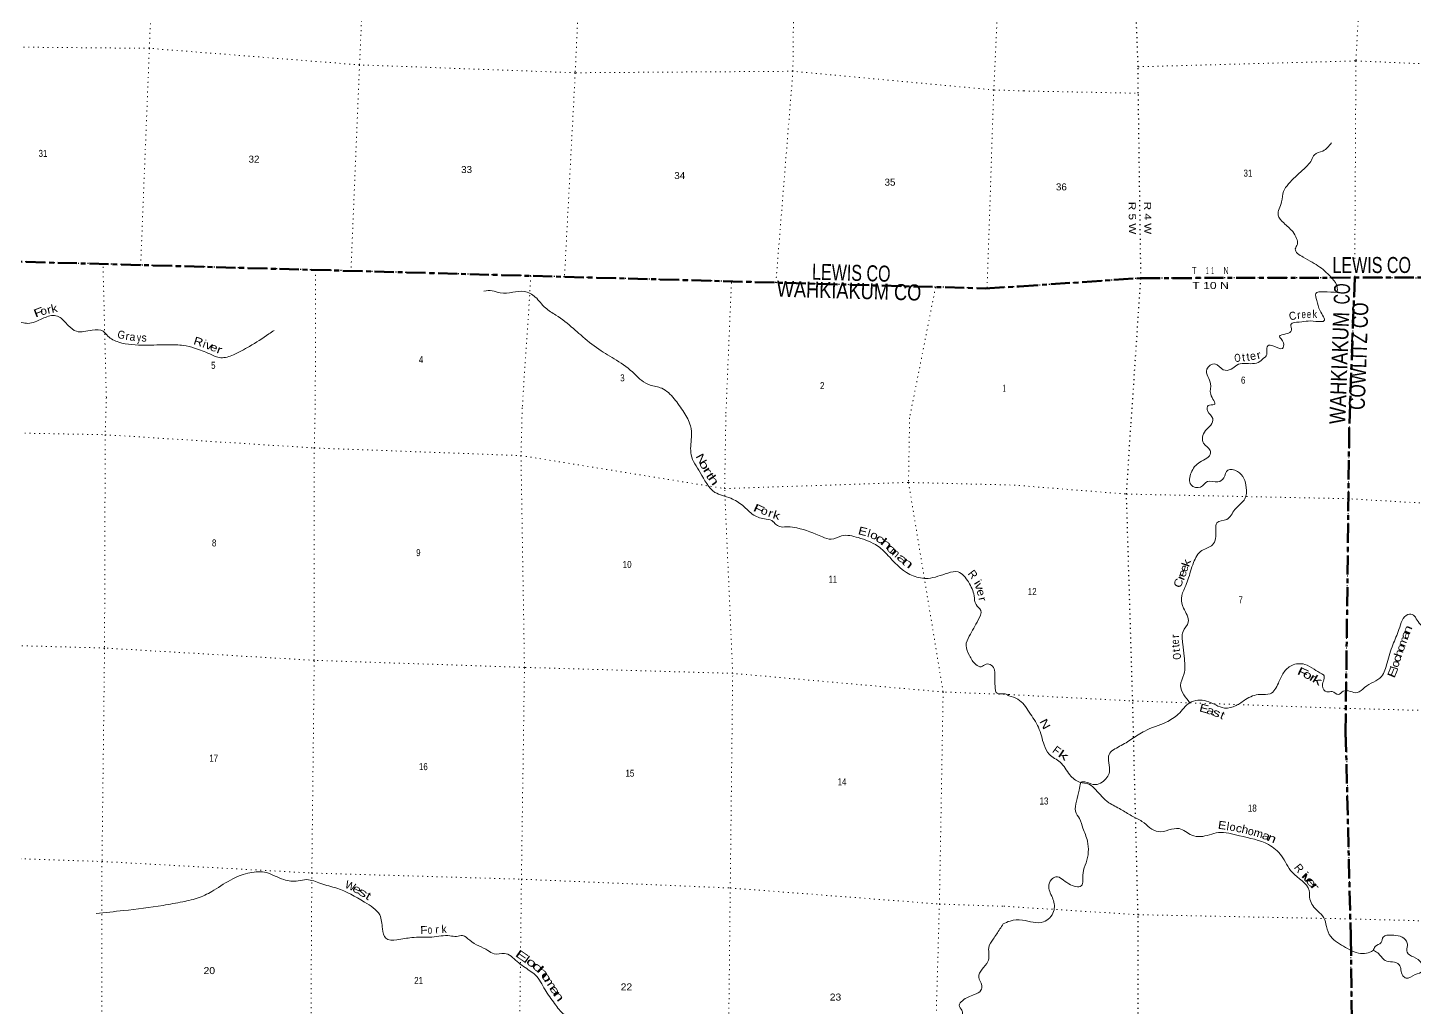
# Model space of a CAD drawing. Header units: feet. Extents: x -762378 to -505285, y -497909 to -353855.
# Drawn here: x -594250 to -559610, y -419702 to -395233 of the extents above; entities that cross this region are included whole.
import ezdxf
from ezdxf.enums import TextEntityAlignment as Align

# ---------------------------------------------------------------- set-up
doc = ezdxf.new("R2010")
doc.units = ezdxf.units.FT
doc.header["$LTSCALE"] = 80
doc.linetypes.add('DOTTED', pattern=[1.5, 0.3, -1.2])
doc.linetypes.add('LONG_DASH_SHORT_DASH', pattern=[9.9, 6, -1.2, 1.5, -1.2])
for name, color, linetype, lineweight in [('11', 7, 'LONG_DASH_SHORT_DASH', 60), ('39', 7, 'Continuous', 13), ('6', 7, 'DOTTED', 25), ('7', 7, 'DOTTED', 13)]:
    doc.layers.add(name, color=color, linetype=linetype, lineweight=lineweight)
doc.layers.add('12', color=7, linetype='Continuous')
doc.layers.add('41', color=7, linetype='Continuous')

msp = doc.modelspace()

# ---------------------------------------------------------------- linework, layer by layer
at = {"layer": '11'}
msp.add_line((-561097.83, -401474.98), (-561233.74, -405245.34), dxfattribs=at)
for points in [[(-601112.98, -400846.91), (-596666.69, -401016.59), (-570332.83, -401745.16), (-569483.2, -401696.33)], [(-569483.2, -401696.33), (-566438.33, -401487.62), (-558858.44, -401469.68), (-550439.36, -401600.35), (-539865.65, -401368.99), (-537825.51, -401360.34)], [(-561233.74, -405245.34), (-561326.45, -412837.54), (-561324.44, -412837.58), (-561196.13, -417943.32), (-561194.08, -417941.35), (-561001.69, -433350.79), (-561598, -443666.31), (-561808.81, -448764.34), (-561856.17, -449671.27), (-561870.38, -449931.92), (-561957.35, -450953.54)]]:
    msp.add_lwpolyline(points, dxfattribs=at)
at = {"layer": '39'}
for points in [[(-561678.13, -398107.27), (-561895.14, -398312.11), (-562103.95, -398404.58), (-562176.87, -398537.83), (-562402.89, -398792.73), (-562749.15, -399133.76), (-562877.41, -399322.21), (-562926.7, -399584.51), (-563009.41, -399912.49), (-562872.54, -400110.02), (-562647.57, -400325.31), (-562548.44, -400500.01), (-562528.98, -400637.03), (-562581.58, -400758.6), (-562384.54, -400963.31), (-561971.29, -401212.33), (-561657.27, -401499.65), (-561536.7, -401708.92), (-561535.29, -401843.59)], [(-582852.08, -401810.46), (-582647.05, -401802.57), (-582443.8, -401854.95), (-582134.16, -401840.16), (-581844.47, -401820.74), (-581569.47, -401959.75), (-581314.49, -402232.88), (-581052.72, -402411.71), (-580618.85, -402746.54), (-580434.84, -402906.94), (-579981.56, -403264.48), (-579539.84, -403537.21), (-579092.1, -403878.5), (-578910.39, -404048.88), (-578702.78, -404157.7), (-578412.03, -404238.86), (-578100.46, -404499.63), (-577858.65, -404834.89)], [(-601149.21, -402126.75), (-600884.54, -402167.49), (-600690.84, -402135.12), (-600351.29, -402195.64), (-600108.8, -402210.99), (-599461.28, -402381.35), (-599122.62, -402335.25), (-598881.17, -402113.29), (-598464.92, -402023.28), (-597769.84, -402078.43), (-597670.96, -402198.05), (-597617.7, -402434.94), (-597459.93, -402532.2), (-597043.5, -402436.17), (-596801, -402246.41), (-596707.54, -402209.01), (-596535.38, -402294.64), (-596289.94, -402346.28), (-596171.94, -402293.54), (-596071.47, -402358.91), (-595778.65, -402438.12), (-595315.86, -402540.56), (-595087.18, -402615.83), (-594953.66, -402581.65), (-594848.57, -402490.3), (-594556.93, -402541.33), (-594245.95, -402617.07), (-593883.09, -402499.31), (-593581.71, -402423.94), (-593442.59, -402472.38), (-593239.58, -402669.54), (-593033.09, -402816.54), (-592640.67, -402786.14), (-592364.49, -402816.59), (-592245.56, -402936.82), (-591976.88, -403085.69), (-591320.56, -403161.79), (-590723.95, -403151.63), (-590363.04, -403168.55), (-590079.96, -403237.41), (-589702.72, -403381.51), (-589426.43, -403476.32), (-589113.07, -403403.32), (-588709.32, -403192.28), (-588224.37, -402883.15), (-588097.22, -402792.47)], [(-561535.29, -401843.59), (-561880.71, -401828.96), (-562070.46, -401871.55), (-562041.73, -402048.93), (-561964.21, -402301.6), (-561866.67, -402558.66), (-561993.56, -402572.31), (-562264.64, -402559.1), (-562482.25, -402587.1), (-562690.44, -402647.43), (-562675.11, -402790.4), (-562815.57, -402882.16), (-562977.47, -402939.35), (-562876.14, -403104.06), (-562904.94, -403242.16), (-563120.92, -403185.79), (-563271.49, -403176.89), (-563329.08, -403453.1), (-563339.25, -403458.93), (-563465.99, -403569.04), (-563647.94, -403623.84), (-564046.61, -403660.44), (-564183.2, -403760.32), (-564382.5, -403776.61), (-564588.7, -403630), (-564792.29, -403764.77), (-564696.85, -404130.31), (-564695.75, -404385.53), (-564608.38, -404648.43), (-564759.61, -404673.67), (-564774.15, -404802), (-564643.22, -404995.4), (-564693.71, -405160.79)], [(-577858.65, -404834.89), (-577692.82, -405176.62), (-577670.3, -405464.51), (-577675.75, -405900.26), (-577452.73, -406344.39), (-577080.58, -406838.87), (-576687.32, -406988.44), (-576387.17, -407169.55), (-576112.55, -407406.21), (-575802.38, -407511.27), (-575625.45, -407572.45), (-575621.55, -407576.57), (-575547.17, -407646.94), (-575424.21, -407700.59), (-575257.72, -407701.21), (-575033.79, -407729.55), (-574397.62, -407948.15), (-574176.59, -408010.55), (-573915.57, -407925.42), (-573505.54, -407971), (-573011.58, -408181.62), (-572716.02, -408461.04), (-572126.48, -408927.43), (-571756.96, -408987.95), (-571266, -408854.99), (-571008.46, -408826.01), (-570748.3, -409078.33), (-570606.94, -409423.76), (-570558.52, -409642.05), (-570441.99, -409787.92), (-570502.45, -410027.29), (-570727.82, -410434.82), (-570808.11, -410665.6), (-570722.35, -410913.06), (-570561.88, -411142.52), (-570430.85, -411194.38), (-570304.83, -411131.6), (-570177.11, -411157.26), (-570096.09, -411280.04), (-570089.93, -411503.19), (-570078.22, -411744.57), (-570054.7, -411841.64), (-569917.07, -411871.59), (-569809.04, -411882.64), (-569736.06, -411924.06)], [(-564692.98, -405158.41), (-564900.49, -405461.78), (-564875.3, -405611.37), (-564706.62, -405791.97), (-564698.58, -405852.54), (-564965.06, -406082.64), (-565184.55, -406348.51), (-565186.49, -406651.94), (-564951.51, -406708.17), (-564776.27, -406567.42), (-564513.7, -406578.36), (-564369.87, -406476.74), (-564269.23, -406285.21), (-564025.5, -406319.63), (-563807.75, -406716.96), (-563839.04, -406997.27), (-564094.88, -407269.94), (-564293.6, -407514.41), (-564543.23, -407598.37), (-564567.22, -407778.44), (-564651.73, -408151.41), (-564913.24, -408291.24), (-565125.83, -408591.51), (-565264.52, -409024.94), (-565340.97, -409213.27), (-565428.27, -409487.66), (-565373.97, -409728.68), (-565255.14, -410082.44), (-565387.3, -410317.12), (-565393.52, -410628.44), (-565359.25, -410929.07), (-565368.42, -411391.03), (-565451.64, -411663.55), (-565363, -411897.7), (-565226.8, -412089.25)], [(-553957.86, -405423.11), (-553976.18, -405777.37), (-553945.72, -406071.85), (-553885.55, -406317.09), (-554090.47, -406567.38), (-554543.58, -406857.45), (-554884.45, -406908.16), (-555510.85, -406669.77), (-555845.84, -406724.69), (-556383.42, -406837.03), (-556681.81, -406999.72), (-556745.16, -407156.35), (-556720.03, -407490.84), (-556624.56, -407761.4), (-556588.68, -408074.15), (-556635.11, -408265.52), (-556493.78, -408423.08), (-556371.63, -408553.86), (-556561.47, -408772.5), (-556881.31, -408916.37), (-557192.98, -409116.8), (-557580.85, -409437.23), (-557921.06, -409467.86), (-558439.64, -409307.5), (-558584.49, -409378.95), (-558797.37, -409626.95), (-559143.32, -410015.14), (-559344.26, -410205.27), (-559485.5, -410106), (-559694.83, -409879.8), (-559769.47, -409891.32), (-559992.46, -410263.6), (-560145.48, -410644.28), (-560288.84, -411097.65), (-560430.57, -411440.53), (-560850.94, -411711.62), (-561033.86, -411842.07), (-561383.99, -411808.04), (-561507.05, -411888.27), (-561665.26, -411816.56), (-561792.03, -411826.31), (-561901.36, -411671.85), (-561880.41, -411401.23), (-561915.71, -411375.91), (-562114.5, -411256.59), (-562347.38, -411136.11), (-562671.42, -411163.27), (-562876.1, -411345.23), (-563005.17, -411608.15), (-563212.5, -411870.41), (-563457.88, -411886.17), (-563825.38, -412014.36), (-564063.23, -412167.05), (-564348.22, -412227.69), (-564798.05, -412051.59), (-565219.04, -412097.56), (-565505.28, -412379.24), (-565810.94, -412579.87), (-566344.13, -412802.91), (-566663.69, -412999.05), (-566970.82, -413183.55), (-567236.38, -413385.54), (-567224.71, -413824.09), (-567405.58, -414075.2), (-567576.29, -414139.73), (-567813.51, -414075.63), (-567912.97, -414073.26), (-567943.76, -414089.84)], [(-569736.06, -411924.06), (-569513.22, -412005.65), (-569230.88, -412330.81), (-569000.43, -412708.47), (-568858.38, -413149.44), (-568729.58, -413382.95), (-568457.11, -413581.15), (-568214.6, -413896.92), (-567973.61, -414075.96), (-567720.71, -414136.82), (-567568.42, -414266.62), (-567241.91, -414591.27), (-566938.31, -414758.38), (-566676.55, -414916.02), (-566412.39, -415061.68), (-566005.24, -415314.71), (-565484.95, -415239.97), (-565165.18, -415403.6), (-564951.58, -415439.01), (-564504.68, -415337.65), (-563977.44, -415417.91), (-563250.14, -415639.63), (-562926.11, -415917.97), (-562660.7, -416330.99), (-562236.1, -416785.6), (-562217.16, -417003.31), (-562018.23, -417301.52), (-561869.07, -417465.37), (-561806.1, -417686.59), (-561695.93, -417937.55), (-561327.4, -418205.35), (-560895.03, -418362.77), (-560721.16, -418324.47), (-560632.31, -418283.88)], [(-569878.58, -417620.53), (-569709.52, -417548.2), (-569399.65, -417524.58), (-568871.23, -417568.69), (-568619.79, -417307.93), (-568635.76, -416999.88), (-568742.07, -416692.77), (-568675.92, -416512.12), (-568561.4, -416447.69), (-568241.9, -416619.35), (-567928.39, -416668.21), (-567885.81, -416350.09), (-567807.13, -416093.5), (-567775.2, -415549.91), (-567887.07, -415228.55), (-567975.58, -414990.38), (-568071.88, -414806.21), (-568051.67, -414557.68), (-567982.22, -414276.65), (-567943.76, -414089.84)], [(-592541.03, -417361.96), (-591859, -417286.55), (-590866.64, -417157.52), (-590378.79, -417066.66), (-589966.8, -416961.63), (-589602.97, -416780.93), (-589123.92, -416490.95), (-588698.74, -416342.1), (-588287.44, -416339.5), (-587854.72, -416514.26), (-587494.43, -416544.39), (-587283, -416514.12), (-586930.52, -416612.33), (-586528.34, -416727.99), (-585837.31, -417072.67), (-585456.61, -417394.64), (-585387.57, -417744.08), (-585305.49, -417979.39), (-585025.65, -418017.31), (-584657.07, -417961.29), (-584151.19, -417947.27), (-583701.06, -417917.63), (-583536.95, -417932.24), (-583389.93, -417910.22), (-583208.52, -418029.78), (-582751.91, -418287.57), (-582599.57, -418368.15), (-582340.45, -418355.28), (-582022.89, -418560.99), (-581703.94, -418790.27), (-581569.74, -418893.54), (-581325.22, -419263.42), (-581085.63, -419611.58), (-580848.05, -419883.36), (-580611.88, -419980.34), (-580346.28, -420102.24), (-580246.06, -420334.03), (-580237.84, -420631.56), (-580203.35, -420998.12), (-580164.8, -421210.12), (-580027.22, -421318.4), (-579821.44, -421350.25), (-579701.96, -421460.05), (-579610.76, -421500.76), (-579555.79, -421546.48), (-579422.12, -421497.98), (-579170.76, -421551.18), (-579172.71, -421549.12), (-579049.48, -421516.39), (-578784.93, -421373.11), (-578575.82, -421431.16), (-578448.17, -421611.49), (-578170.81, -421743.76), (-577944.5, -421758.1), (-577763.67, -421899.74), (-577696.85, -422180.82), (-577607.96, -422309.85), (-577387.46, -422316), (-577190.65, -422383.75), (-577082.3, -422382.75), (-576928.16, -422395.08), (-576777.61, -422543.91), (-576628.06, -422730.88), (-576465.22, -422793.67), (-576359.46, -422891.03), (-576225.79, -422918.86), (-576146.61, -422959.23), (-576076.34, -423033.5), (-575934.07, -423039.48), (-575730.93, -423095.36), (-575568.83, -423262.58), (-575482.95, -423429.7), (-575409.79, -423546.24), (-575290.26, -423577.69), (-575212.5, -423595.93), (-575120.88, -423696.91), (-574960.51, -423777.71), (-574781.9, -423774.65), (-574584.66, -423826.35), (-574342.85, -423937.54), (-574182.49, -423942.01), (-573916.57, -424051.87), (-573717.91, -424202.04), (-573626.34, -424305.03), (-573527.06, -424343.95), (-573335.47, -424305.1), (-573105.47, -424331.59), (-572909.66, -424437.49), (-572827.95, -424610.51), (-572649.44, -424687.8), (-572546.21, -424728.84)], [(-573074.22, -438012.25), (-573105.12, -437661.86), (-573039.91, -437470.83), (-572883.71, -437404.88), (-572711.8, -437427.75), (-572650.66, -437314.95), (-572585.44, -436894.92), (-572597.47, -436741.92), (-572576.41, -436322.67), (-572716.14, -436296.68), (-572995.05, -436451.62), (-573269.52, -436590.62), (-573419.01, -436554.31), (-573374.59, -436390.83), (-573139.57, -436073.96), (-572797.99, -435595.35), (-572577.8, -435231.87), (-572500.25, -435029.13), (-572648.53, -434793.99), (-573084.07, -433964.28), (-573220.26, -433574.8), (-573486.97, -433342.39), (-573869.35, -432702.99), (-574019.05, -432445.71), (-574004.85, -432287.41), (-573800.07, -432204.73), (-573611.27, -432119.6), (-573580.72, -431873.37), (-573892.73, -431456.89), (-574086.05, -431103.99), (-574068.9, -430909.61), (-573885.74, -430581.26), (-573549.28, -430144.68), (-573451.31, -429852.12), (-573564.83, -429668.17), (-573762.43, -429477.86), (-573815.91, -429299.59), (-573646.99, -428902.55), (-573544.59, -428517.7), (-573596.07, -428263.16), (-573518.04, -427966.03), (-573243.35, -427666.34), (-573048.59, -427507.05), (-572932.16, -427275.26), (-572939.27, -426782.92), (-572879.44, -426567.64), (-572555.12, -426440.07), (-572035.67, -426215.5), (-571673.84, -426034.75), (-571552.19, -425833.25), (-571629.15, -425479.57), (-571862.24, -424960.83), (-572038.47, -424568.23), (-572099.92, -424235.07), (-572000.69, -424047), (-571939.97, -423873.93), (-571951.14, -423536.14), (-571676.24, -423304.75), (-571291.84, -423028.21), (-570860.8, -422809.21), (-570678.48, -422665.64), (-570593.49, -422408.88), (-570649.72, -422105.99), (-570688.85, -421687.08), (-570934.51, -421493.42), (-571139.65, -421284.81), (-571092.69, -421024.98), (-570964.39, -420723.22), (-570902.51, -420505.99), (-570854.23, -420195.97), (-570893.52, -419859.41), (-570911.46, -419778.56), (-570980.35, -419652.1), (-570899.1, -419537.85), (-570602.16, -419383.41), (-570436.89, -419277.54), (-570417.63, -419155.54), (-570490.47, -418950.62), (-570409.07, -418754.02), (-570263.58, -418561.21), (-570235.14, -418395.28), (-570242.47, -418216.29), (-570130.47, -418000.46), (-570042.79, -417870.32), (-569878.42, -417620.28)], [(-560637.44, -418281.09), (-560586.22, -418188.37), (-560438.24, -418082.87), (-560385.64, -417947.99), (-560183.37, -417900.61), (-559963.5, -417928.19), (-559804.93, -418050.16), (-559782.3, -418155.44), (-559789.98, -418328.03), (-559633.29, -418445.92), (-559429.74, -418603.59), (-559403.93, -418795.4), (-559589.48, -418883.55), (-559813.18, -418972.41), (-559895.54, -418913.33), (-559986.87, -418638.89), (-560151.22, -418570.99), (-560338.62, -418532.45), (-560523.08, -418343.27), (-560637.44, -418281.09)]]:
    msp.add_spline(points, degree=3, dxfattribs=at)
at = {"layer": '6'}
for points in [[(-566685.31, -405111.67), (-566438.33, -401487.62), (-566504.12, -396869.77), (-566507.42, -396208.6), (-566687.11, -391571.34), (-566721.87, -390977.88), (-566642.39, -386034.1), (-566632.05, -385706.75), (-566573.5, -380597.8), (-566563.38, -380282.5), (-566461.72, -377726.39), (-566072.29, -375256.15), (-566036.64, -374971.49), (-565764.43, -369934.93), (-565726.27, -368896.76), (-565477.37, -368913.57), (-565381.18, -363728.97), (-565388.74, -363600.22), (-565337.25, -359404.28)], [(-569483.2, -401696.33), (-570282.71, -401742.28), (-571568.87, -401710.96), (-575558.89, -401600.57), (-576668.89, -401569.86), (-580839.95, -401454.46), (-581678.22, -401431.27), (-586174.07, -401306.89), (-587057.76, -401282.44), (-591428.47, -401163.73), (-592369.92, -401135.47), (-596662.78, -401016.7), (-601112.98, -400846.91)], [(-537825.51, -401360.34), (-539853.88, -401369.37), (-545216.62, -401486.25), (-550444.14, -401601.38), (-555834.22, -401516.19), (-561097.83, -401474.98), (-566438.63, -401488.78), (-569483.2, -401696.33)], [(-566852.85, -450833.65), (-567038.89, -448763.84), (-566836.14, -443452.65), (-566642.95, -438309.96), (-566373.83, -433055.29), (-566404.32, -427878.85), (-566512.37, -422619.38), (-566511.02, -417389.76), (-566644.49, -412049.03), (-566799.75, -406882.42), (-566685.31, -405111.67)]]:
    msp.add_lwpolyline(points, dxfattribs=at)
at = {"layer": '7'}
for p, q in [((-569362.23, -396811.7), (-566504.12, -396869.77)), ((-592285.81, -404466.63), (-592369.92, -401135.47)), ((-587057.76, -401282.44), (-587066.19, -404600.46)), ((-581678.22, -401431.27), (-581895.54, -404731.86)), ((-576806.73, -404860.05), (-576668.89, -401569.86)), ((-571568.87, -401710.96), (-572217.57, -404974.7))]:
    msp.add_line(p, q, dxfattribs=at)
for points in [[(-575558.89, -401600.57), (-575133.17, -396320.12), (-575078.08, -390900.27), (-574812.96, -385575.24), (-574714.4, -380452.31), (-574422.13, -375091.9), (-574189.1, -369697.53), (-574130.55, -363682.55)], [(-591428.47, -401163.73), (-591210.77, -395746.72), (-591002.53, -390580.85), (-590647.3, -385059.46), (-590553.29, -380022.86), (-590273.48, -374812.9), (-590129.08, -369633.04), (-589963.47, -364005.37)], [(-584653.72, -364034.81), (-584731.84, -369691.25), (-584942.62, -374943.52), (-585104.49, -380102.74), (-585492.74, -385381.83), (-585720.58, -390736.14), (-585960.46, -396158.45), (-586174.07, -401306.89)], [(-560457.32, -369053.58), (-560634.22, -374982.15), (-560994.42, -380203.91), (-561043.94, -385365.29), (-560782.16, -390747.62), (-561067.77, -396061.22), (-561095.43, -401043.19)], [(-579593.85, -370089.65), (-579596.12, -375020.31), (-579780, -380381.98), (-579984.06, -385678.69), (-580320.93, -390917.09), (-580571.37, -396357.19), (-580839.95, -401454.46)], [(-569508.2, -387269.02), (-569867.73, -391509.88), (-570115.39, -396787.18), (-570282.71, -401742.28)], [(-569362.23, -396811.7), (-570115.39, -396787.18), (-575133.17, -396320.12), (-580571.37, -396357.19), (-585958.51, -396160.52), (-591210.77, -395746.72), (-596447.57, -395699.15), (-600973.61, -395515.77)], [(-566507.42, -396207.81), (-561067.77, -396061.22), (-555651.57, -396295.2), (-550367, -396371.94), (-545062.25, -396340.56), (-539817.22, -396175.4), (-537703.44, -396140.93)], [(-561097.57, -401427.61), (-561097.83, -401474.98), (-561233.74, -405245.34)], [(-592285.81, -404466.63), (-592314.59, -405399.97), (-592330.41, -410728.82), (-592394.45, -416060.34), (-592401.78, -421371.35), (-592468.61, -426656.59), (-592632.29, -431963.24)], [(-587431.93, -450318.25), (-587342.85, -448221.02), (-587119.45, -442855.78), (-587128.89, -437572.42), (-587190.25, -432203.26), (-587213.15, -426973.77), (-587183.34, -421647.32), (-587152.28, -416349.03), (-587092.72, -411035.46), (-587091.57, -405730.31), (-587066.19, -404600.46)], [(-581895.54, -404731.86), (-581927.04, -405920.41), (-581839.58, -411211.96), (-581916.59, -416502.95), (-581936.23, -418218.4)], [(-576973.28, -450582.49), (-576860.82, -448581.39), (-576552.71, -443580.08), (-576732.96, -438079.04), (-576847.38, -432591.88), (-576802.49, -427302.01), (-576757.71, -422016.16), (-576698.68, -416722.66), (-576637.86, -411360.92), (-576839.4, -406745.15), (-576806.73, -404860.05)], [(-601227.81, -405240.01), (-596725.56, -405313.22), (-592314.59, -405399.97), (-587091.57, -405730.31), (-581927.04, -405920.41), (-576839.4, -406745.15), (-572245.58, -406591.92), (-569606.08, -406658.48)], [(-572217.57, -404974.7), (-572245.58, -406591.92), (-571380.29, -411826.81), (-571473.5, -417123.37), (-571624.31, -422398.23), (-571623.69, -423291.33)], [(-561233.74, -405245.34), (-561255.81, -406996.65), (-561320.92, -412233.9), (-561209.63, -417494.26), (-561133.85, -422862.42), (-561074.64, -428180.83), (-561002.9, -433362.73), (-561304.36, -438602.01), (-561599.21, -443671.02), (-561805.24, -448765.51), (-561957.35, -450953.54)], [(-569606.08, -406658.48), (-566799.75, -406882.42), (-561290.04, -406997.62), (-556113.52, -407296.43), (-550562.49, -406948.75), (-545527.06, -407021.68), (-540118.31, -406850.05), (-537954.32, -406868)], [(-569735.64, -411889.92), (-571380.29, -411826.81), (-576637.86, -411360.92), (-581839.58, -411211.96), (-587092.72, -411035.46), (-592330.41, -410728.82), (-596850.68, -410602.87), (-601366.35, -410539.32)], [(-569735.64, -411889.92), (-566644.49, -412049.03), (-561339.84, -412235.63), (-556037.62, -412373.92), (-550820.49, -412292.24), (-545557.2, -412149.82), (-540241.45, -412182.04), (-538078.39, -412172.66)], [(-601503.52, -415786.62), (-596960.19, -415909.02), (-592394.45, -416060.34), (-587152.28, -416349.03), (-581916.59, -416502.95), (-576698.68, -416722.66), (-571473.5, -417123.37), (-569866.6, -417178.33)], [(-569866.6, -417178.33), (-566511.02, -417389.76), (-561199.71, -417496.2), (-556035.76, -417627.76), (-550742.62, -417432.1), (-545554.31, -417311.25), (-540302.56, -417397.57), (-538200.71, -417402.97)], [(-581940.31, -418574.75), (-581976.88, -421768.28), (-581994.55, -427091.06), (-582069.5, -432380.09), (-581815.66, -437828.94), (-581930.87, -443199.22), (-581952.4, -446470.56)]]:
    msp.add_lwpolyline(points, dxfattribs=at)

# ---------------------------------------------------------------- texts
at = {"layer": '12'}
for s, rotation, width, p in [('LEWIS CO', 358.415, 0.75, (-574660.31, -401525.39)), ('LEWIS CO', 0.136, 0.75, (-561653.36, -401362.85)), ('WAHKIAKUM CO', 358.415, 0.85, (-575541.64, -401950.67)), ('CO', 87.936, 0.65, (-561227.56, -402148.69)), ('COWLITZ CO', 87.936, 0.8, (-560849.66, -404786.03)), ('WAHKIAKUM', 87.936, 0.85, (-561334.92, -405142.16))]:
    msp.add_text(s, height=400, rotation=rotation, dxfattribs=dict(at, width=width)).set_placement(p)
at = {"layer": '41'}
for s, rotation, width, p in [('k', 12.324, 1.15, (-593568.47, -402340.32)), ('F', 21.145, 1.55, (-593942.05, -402431.29)), ('o', 15.74, 1.1, (-593829.99, -402400.36)), ('r', 12.324, 1.15, (-593696.58, -402371.17)), ('C', 11.739, 0.95, (-562629.02, -402527.32)), ('e', 1.804, 0.75, (-562369.45, -402487.36)), ('e', 0.321, 0.7, (-562239.16, -402485.81)), ('k', 0.905, 0.85, (-562092.99, -402485.99)), ('G', 347.856, 0.9, (-591931.47, -402998.32)), ('a', 354.783, 0.95, (-591640.53, -403051.84)), ('y', 358.312, 0.8, (-591472.73, -403069.76)), ('s', 358.312, 0.95, (-591344.45, -403073.67)), ('R', 342.258, 1.2, (-590014.09, -403168.22)), ('v', 338.913, 1.3, (-589751.61, -403262.93)), ('e', 338.913, 1.25, (-589631.1, -403309.4)), ('r', 339.773, 1.35, (-589492.02, -403369.08)), ('O', 4.15, 0.75, (-564020.07, -403578.64)), ('r', 13.623, 1.15, (-563473.64, -403501.69)), ('N', 298.575, 1.35, (-577507.39, -406050.69)), ('o', 300.864, 1.5, (-577433.7, -406201.22)), ('r', 302.644, 1.75, (-577346.32, -406342.78)), ('t', 300.984, 1.45, (-577287.32, -406464.44)), ('h', 304.629, 1.7, (-577194.78, -406590.38)), ('F', 335.489, 1.65, (-576025.15, -407348.5)), ('o', 341.454, 1.15, (-575873.84, -407394.33)), ('r', 341.756, 1.3, (-575719.43, -407455.08)), ('k', 342.775, 1.3, (-575570.47, -407505.29)), ('E', 345.746, 1.25, (-573410.77, -407908.38)), ('o', 338.577, 1.25, (-573136.36, -408001.71)), ('c', 331.46, 1.6, (-572997.13, -408090.04)), ('h', 322.223, 1.85, (-572858.72, -408199.3)), ('o', 316.132, 2, (-572732.31, -408331.09)), ('a', 318.876, 1.95, (-572456.41, -408576.1)), ('n', 322.048, 1.85, (-572324.62, -408676.94)), ('k', 71.221, 1.35, (-565211.32, -408632.46)), ('e', 73.595, 1.1, (-565266.1, -408762.91)), ('i', 302.172, 1.35, (-570599.91, -409134.22)), ('v', 290.475, 1.3, (-570568.14, -409226.14)), ('C', 67.876, 1.15, (-565411.44, -409141.12)), ('r', 67.936, 1.4, (-565345.22, -408998.89)), ('e', 71.609, 1.15, (-565309.88, -408894.26)), ('e', 288.841, 1.15, (-570526.07, -409372.66)), ('r', 282.219, 1.15, (-570490.25, -409526.1)), ('m', 69.062, 1.1, (-559800.39, -410596.41)), ('a', 67.144, 1.35, (-559745.54, -410435)), ('n', 67.144, 1.4, (-559690.11, -410304.98)), ('e', 92.92, 0.8, (-565488.91, -410570.38)), ('h', 72.221, 1.25, (-559903.6, -410885.72)), ('o', 72.221, 1.15, (-559855.9, -410752.28)), ('O', 96.298, 0.8, (-565440.36, -410924.45)), ('o', 74.034, 1.1, (-559990.04, -411149.82)), ('c', 72.684, 1.3, (-559948.36, -411017.81)), ('F', 334.88, 1.65, (-562434.35, -411427.46)), ('o', 331.207, 1.45, (-562319.8, -411482.64)), ('r', 329.278, 1.7, (-562186.57, -411553.84)), ('k', 328.775, 1.7, (-562082.28, -411616.71)), ('E', 67.571, 1.45, (-560060.83, -411376.27)), ('E', 345.557, 1.25, (-564886.55, -412333.92)), ('N', 297.264, 1.3, (-568922.06, -412672.06)), ('a', 341.969, 1.25, (-564727.56, -412384.53)), ('s', 338.91, 1.45, (-564581.02, -412439.41)), ('t', 336.389, 1.2, (-564441.17, -412497.74)), ('k', 326.676, 1.8, (-568430.15, -413487.99)), ('E', 351.645, 1.15, (-564422.51, -415252.83)), ('c', 347.116, 1.15, (-564008.39, -415327.02)), ('h', 347.116, 1.1, (-563857.61, -415358.79)), ('m', 343.254, 1.05, (-563530.17, -415448.93)), ('a', 338.918, 1.3, (-563343.82, -415511.81)), ('n', 337.163, 1.4, (-563200.61, -415568.96)), ('i', 314.315, 1.9, (-562408.87, -416470.28)), ('v', 309.738, 1.95, (-562346.21, -416544.34)), ('e', 333.098, 1.4, (-586068.03, -416838.38)), ('e', 310.738, 1.85, (-562259.97, -416636.89)), ('r', 306.987, 1.9, (-562167.31, -416738.37)), ('s', 330.036, 1.75, (-585925.4, -416919.35)), ('t', 330.036, 1.4, (-585786.72, -417007.22)), ('F', 1.62, 1.1, (-584350.67, -417871.69)), ('o', 1.62, 0.75, (-584199.58, -417863.45)), ('k', 3.766, 0.95, (-583843.27, -417846.33)), ('E', 325.664, 1.75, (-581961.55, -418498.87)), ('l', 324.182, 1.45, (-581836.25, -418591.9)), ('o', 325.81, 1.6, (-581718.63, -418665.29)), ('c', 320.303, 2.05, (-581576.53, -418773.35)), ('h', 315.259, 2.1, (-581449.44, -418893.27)), ('o', 307.106, 1.7, (-581371.18, -419002.51)), ('m', 304.389, 1.4, (-581268.81, -419159.17)), ('a', 304.679, 1.75, (-581157.05, -419334.26)), ('n', 304.901, 1.75, (-581061.96, -419481.79))]:
    msp.add_text(s, height=200, rotation=rotation, dxfattribs=dict(at, width=width)).set_placement(p, align=Align.CENTER)
for s, rotation, p in [('r', 6.662, (-562483.55, -402505.29)), ('r', 351.388, (-591773.56, -403036.18)), ('i', 339.274, (-589870.22, -403221.6)), ('t', 5.189, (-563869.11, -403565.16)), ('t', 7.42, (-563750.47, -403551.44)), ('e', 12.017, (-563621.51, -403528.26)), ('l', 343.846, (-573260.49, -407956.7)), ('m', 318.876, (-572646.25, -408408.76)), ('R', 307.975, (-570716.09, -408950.02)), ('r', 92.415, (-565490.62, -410427.13)), ('t', 96.709, (-565477.63, -410665.15)), ('t', 96.298, (-565462.14, -410779.56)), ('l', 72.034, (-560015.4, -411255.7)), ('F', 323.132, (-568603.48, -413366.45)), ('l', 351.645, (-564279.07, -415279.96)), ('o', 348.476, (-564164.6, -415295.65)), ('o', 345.879, (-563712.92, -415402.07)), ('R', 308.813, (-562564.77, -416290.71)), ('W', 337.026, (-586229.31, -416758.56)), ('r', 3.769, (-584018.04, -417856.96))]:
    msp.add_text(s, height=200, rotation=rotation, dxfattribs=at).set_placement(p, align=Align.CENTER)
at = {"layer": '6'}
for s, rotation, width, p in [('R 5 W', 270.816, 1.25, (-566747.07, -399582.45)), ('R 4 W', 270.816, 1.25, (-566363.05, -399579.74)), ('T', 0.136, 0.8, (-565163.82, -401384.76)), ('1', 0.136, 0.4, (-564812.96, -401383.77)), ('1', 0.148, 0.4, (-564682.3, -401384.24)), ('N', 0.136, 0.7, (-564379.84, -401385.06)), ('T 10 N', 0.136, 1.3, (-565155.67, -401759.61))]:
    msp.add_text(s, height=175, rotation=rotation, dxfattribs=dict(at, width=width)).set_placement(p)
at = {"layer": '7'}
for s, width, p in [('31', 0.85, (-593979.47, -398459.16)), ('32', 1.05, (-588733.74, -398603.15)), ('33', 1.05, (-583422.86, -398862.87)), ('34', 1.05, (-578097.55, -399013.12)), ('35', 1.05, (-572844.77, -399178.36)), ('31', 0.85, (-563876.67, -398952.36)), ('36', 1.05, (-568562.76, -399296.04)), ('4', 0.85, (-584478.01, -403610.09)), ('5', 0.85, (-589668.43, -403753.58)), ('3', 0.85, (-579448.14, -404066.94)), ('2', 0.85, (-574456.48, -404260.14)), ('1', 0.4, (-569886.32, -404324.12)), ('6', 0.85, (-563939.07, -404123.14)), ('8', 0.85, (-589647.77, -408190.14)), ('9', 0.85, (-584546.21, -408432.7)), ('10', 0.85, (-579385.35, -408727.71)), ('11', 0.65, (-574237.23, -409095.61)), ('12', 0.85, (-569265.41, -409405.43)), ('7', 0.85, (-564002.5, -409610.26)), ('17', 0.85, (-589715.02, -413567.78)), ('16', 0.85, (-584476.8, -413778.01)), ('15', 0.85, (-579316.77, -413943.9)), ('14', 0.85, (-574017.22, -414156.86)), ('13', 0.85, (-568971.79, -414637.05)), ('18', 0.85, (-563767.18, -414814.21)), ('20', 1.1, (-589856.53, -418874.37)), ('21', 0.85, (-584594.33, -419120.47)), ('22', 1.1, (-579435.83, -419281.82)), ('23', 1.1, (-574212.66, -419535.28))]:
    msp.add_text(s, height=175, dxfattribs=dict(at, width=width)).set_placement(p)

doc.saveas('drawing.dxf')
